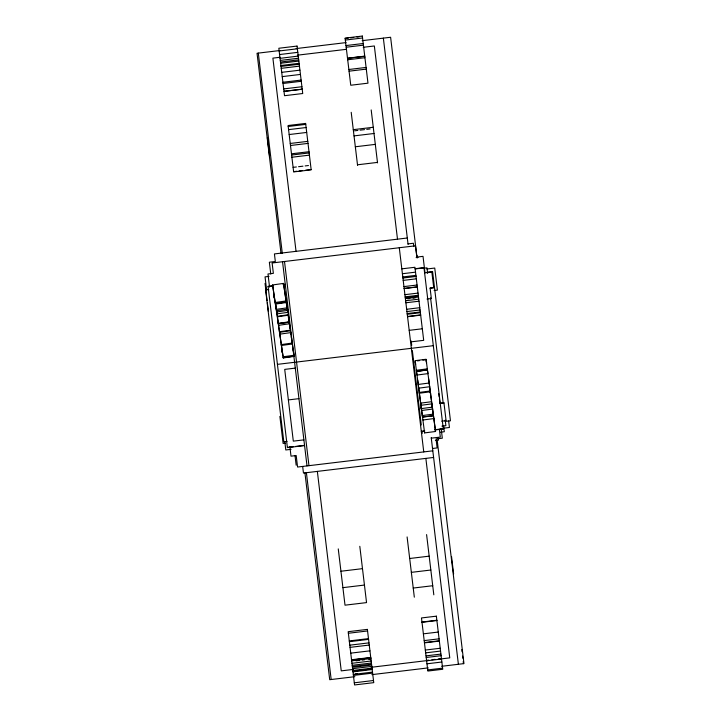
<?xml version="1.0" encoding="UTF-8"?>
<svg xmlns="http://www.w3.org/2000/svg" width="721" height="721" viewBox="0 0 721 721"><rect width="100%" height="100%" fill="white"/><g stroke="black" fill="none" stroke-linecap="round" stroke-linejoin="round"><path stroke-width="1.08" d="M421.596 410.501L421.235 407.626L421.596 410.501L432.555 409.077L432.276 407.176L421.325 408.591L417.657 380.084M432.276 407.176L430.257 391.791L419.289 393.242M272.592 284.966L283.497 283.407L287.003 306.939L286.363 302.036L275.458 303.586L276.098 308.498L272.592 284.966L283.272 357.949L294.177 356.399L294.015 355.255L283.11 356.805L283.272 357.949M275.215 302.496L286.12 300.945M275.548 304.046L286.462 302.496L287.706 311.039L287.364 307.795L276.449 309.345L276.801 312.59L275.458 303.586M276.449 309.345L276.63 310.67L287.535 309.111L287.364 307.795M293.871 354.281L292.257 343.043L281.352 344.593L281.478 345.503L279.523 332.309L278.045 321.359L278.468 323.657L289.373 322.107L287.742 310.4L276.828 311.95L276.936 312.788M276.63 310.67L277.107 313.869L288.021 312.319M278.468 323.657L277.441 316.303L288.346 314.698M277.495 316.762L288.4 315.212M278.441 323.341L289.346 321.791M278.342 323.738L289.256 322.179L288.959 319.809L289.373 322.107M278.567 325.324L289.481 323.774L289.256 322.179M279.451 331.75L290.356 330.2L289.481 323.774M279.523 332.309L290.428 330.75L290.356 330.2M279.793 334.165L290.707 332.615M281.325 344.593L281.451 345.476L292.393 343.953L290.428 330.75M283.218 357.67L290.851 356.58M417.405 360.879L419.595 360.59M422.885 360.167L425.075 359.878M416.513 371.36L427.463 369.864L427.328 368.855L416.377 370.27L416.531 371.594L427.463 369.864M418.225 384.446L429.175 383.022L428.607 378.66M418.694 388.159L429.644 386.735L429.175 383.022M419.243 392.422L430.194 390.998L429.644 386.735M420.559 403.138L431.519 401.723M420.857 405.31L431.807 403.886M422.29 415.566L433.249 414.151L433.438 415.611L422.488 417.035L421.379 408.663M435.547 431.491L426.066 359.265L415.116 360.68L424.597 432.906L435.547 431.491L433.492 415.891L422.488 417.035M422.894 419.992L433.844 418.577M345.143 38.492L348.378 38.105M350.532 37.843L353.759 37.456M356.994 37.068L359.148 36.816M345.332 40.052L362.564 37.988M279.838 50.533L257.036 53.264L281.01 253.395M296.142 48.577L346.08 42.593M362.149 40.673L390.611 37.258L416.783 255.748M279.153 50.975L297.367 48.794M345.99 45.567L363.222 43.503M279.586 54.535L297.8 52.354M346.188 47.225L363.42 45.153M279.91 57.283L272.889 58.131L296.043 251.341M297.422 55.184L346.468 49.307M363.195 47.307L374.343 45.973L397.496 239.183M280.036 58.338L298.242 56.085M280.289 60.429L298.503 58.248M280.478 62.033L298.692 59.852M280.631 63.25L298.845 61.069M280.902 65.503L299.116 63.322M347.504 58.212L364.745 56.148M281.01 66.422L299.224 64.241M347.522 58.347L364.754 56.283M347.693 59.762L364.925 57.698M281.235 68.324L299.449 66.143M281.722 72.343L299.936 70.162M282.226 76.615L300.441 74.434M348.856 69.495L366.097 67.432M349.063 71.181L366.295 69.117M282.902 82.257L301.117 80.076M283.047 83.465L301.261 81.284M283.704 88.908L301.919 86.727M302.207 89.17L283.993 91.351L302.216 89.233M288.202 126.481L305.731 124.382M288.58 129.636L306.11 127.536M289.166 134.539L306.695 132.439M353.281 129.663L373.262 127.266M354.552 130.825L357.877 130.429M360.103 130.159L364.538 129.627M366.755 129.365L370.089 128.96M290.239 143.461L307.768 141.361M354.029 135.89L374.01 133.493M290.482 145.498L308.011 143.398M291.482 153.807L309.012 151.707M355.336 146.769L375.317 144.38M291.626 155.033L309.156 152.933M291.888 157.241L309.417 155.141M293.105 167.362L296.385 166.966M298.584 166.704L302.964 166.181M305.154 165.92L308.444 165.524M293.609 171.634L296.899 171.238M299.089 170.976L302.378 170.58M305.668 170.192L311.139 169.534M357.499 164.794L377.471 162.405M407.311 238.002L274.422 253.927L275.332 261.507L269.357 262.219L270.772 274.007M408.014 243.896L413.403 243.256L413.8 246.6M416.098 257.64L418.027 257.406M269.032 276.386L265.049 276.864L266.653 290.266M401.822 268.843L414.945 267.275L423.696 340.339L410.573 341.907M273.052 285.75L268.077 286.345L287.4 447.624L304.577 445.569M283.209 284.534L285.246 284.29M415.188 268.717L423.975 267.671L443.298 428.95L435.358 429.896M268.095 286.543L272.718 285.994M283.182 284.741L285.273 284.489M415.143 268.924L424.002 267.861M424.155 268.176L426.976 267.842L427.643 273.403M426.922 268.987L434.745 268.05L437.395 290.112L434.132 290.5M268.771 289.5L265.607 289.797L283.822 441.775L287.048 441.387M402.408 273.728L415.53 272.159M427.093 272.205L432.582 271.547L450.463 420.785L445.217 421.415M402.796 276.945L415.918 275.368M402.922 278.036L416.044 276.467M403.201 280.397L416.323 278.82M403.949 286.598L417.071 285.029M404.166 288.445L417.288 286.868M404.184 288.544L417.306 286.976M433.709 287.58L430.086 288.012L431.347 298.521L426.985 299.044M430.113 288.229L433.736 287.796L431.852 272.042L424.993 272.862L423.02 256.343L416.846 257.082L415.494 245.798L272.123 262.976L273.367 273.34L267.987 273.989L269.555 287.102M404.914 294.664L418.036 293.096M405.175 296.854L418.297 295.286M405.274 297.629L418.396 296.052M405.391 298.611L418.513 297.034M407.626 298.791L409.816 298.53M413.097 298.134L415.287 297.872M405.644 300.729L418.766 299.161M405.887 302.775L419.009 301.207M406.662 309.273L419.784 307.705M406.941 311.562L420.064 309.985M407.176 313.554L420.298 311.986M407.266 314.284L420.388 312.707M407.527 316.465L420.649 314.888M407.563 316.726L420.685 315.158M409.195 330.344L422.317 328.776M277.423 364.357L433.321 345.683M295.295 368.116L284.714 369.386L293.312 441.135L303.892 439.873M288.373 399.921L298.954 398.65M439.909 403.12L443.92 402.642L446.083 420.658L441.721 421.181M443.965 403.003L439.954 403.481L439.404 398.92M285.219 443.181L283.119 443.433L279.883 416.387M441.892 426.156L445.884 425.678L445.227 420.118M443.397 428.211L449.435 427.49L448.651 420.983M287.373 447.417L293.348 446.696M295.574 446.434L304.487 445.362M421.434 431.356L424.777 430.951M434.655 429.77L443.271 428.734M421.316 431.582L424.561 431.194M291.059 449.336L285.795 449.967L284.858 442.153M440.468 432.194L444.325 431.735L443.604 425.696M431.293 438.17L440.306 437.088L439.368 429.328M435.394 440.504L438.485 440.134L438.224 437.962M432.528 448.48L437.133 447.93L436.052 438.954L442.324 438.197L441.153 428.445M432.807 450.832L297.575 467.037L296.196 455.546L291.005 456.168L289.851 446.506M433.6 457.465L303.46 473.057L302.685 466.622M409.69 558.496L429.175 556.161M340.934 571.239L362.483 568.653M411.349 572.357L430.843 570.023M342.908 587.651L364.447 585.064M413.232 588.057L432.717 585.722M421.974 622.034L436.854 620.258M422.001 622.313L436.89 620.529M348.369 633.263L367.566 630.965M349.288 640.924L368.485 638.626M349.379 641.681L368.575 639.374M423.389 633.84L438.269 632.056M349.793 645.169L368.99 642.871M350.055 647.359L369.251 645.061M424.2 640.608L439.08 638.824M424.426 642.555L439.314 640.771M424.471 642.88L439.35 641.095M350.748 653.145L369.945 650.847M425.327 650.054L440.216 648.269M351.542 659.751L370.738 657.453M351.578 660.066L370.774 657.768M351.677 660.86L370.873 658.552M355.994 660.824L359.193 660.445M362.393 660.057L364.529 659.805M368.791 659.291L370.927 659.039M425.66 652.856L440.549 651.072M351.965 663.284L371.162 660.986M426.021 655.867L440.91 654.082M352.209 665.321L371.405 663.023M426.219 657.48L441.108 655.695M352.362 666.555L371.549 664.257M352.452 667.322L371.639 665.023M352.614 668.673L371.811 666.375M426.562 660.382L428.689 660.121M431.879 659.742L435.069 659.355M438.26 658.976L441.45 658.597M353.434 669.412L341.249 670.872L317.348 471.39M371.144 667.285L427.616 660.526M440.901 658.931L449.76 657.867L425.859 458.394M426.616 660.797L441.504 659.012M352.83 670.458L372.018 668.16M352.92 671.215L372.108 668.917M352.993 671.882L372.18 669.512M426.976 663.798L441.865 662.013M355.408 673.973L357.544 673.711M353.299 674.414L372.496 672.107M353.416 675.415L372.613 673.117M354.858 676.686L329.704 679.696L304.929 472.859M371.874 674.64L428.256 667.889M441.649 666.285L463.963 663.608L437.205 440.288M427.715 669.935L442.595 668.151M354.308 682.805L373.496 680.507M286.363 302.036L286.462 302.496M294.177 356.399L293.195 349.802M430.257 391.791L430.581 394.045L430.194 390.998M282.965 355.832L281.451 345.476M287.535 309.111L287.841 311.238L287.742 310.4M287.03 307.786L283.497 283.407M287.346 310.012L287.67 312.229M287.994 314.455L288.481 317.79M288.806 320.016L290.103 328.911M290.428 331.128L290.914 334.463M291.239 336.689L291.563 338.915M292.239 343.043L292.356 343.926M277.107 313.869L277.441 316.303M426.291 360.924L426.562 362.969L426.165 359.743M427.607 371.117L427.95 373.622L416.99 375.046L416.657 372.532M415.332 362.339L415.611 364.384L415.215 361.158M433.249 414.151L432.185 406.202L432.555 409.077M430.572 297.854L443.226 403.445M438.774 393.666L439.17 396.956M417.08 255.712L417.342 257.92M451.526 556.468L453.617 573.898M461.791 649.567L462.044 651.739M462.567 656.074L462.828 658.246M463.215 661.499L463.477 663.671M383.356 38.132L408.068 244.356M431.212 437.521L458.385 664.275M424.408 431.32L424.597 432.906M411.204 340.979L411.718 345.269M412.358 350.631L421.271 424.966M422.01 431.203L422.263 433.276M399.29 247.736L423.759 451.914M426.589 534.594L433.817 594.843M371.189 109.925L377.534 162.91M407.104 536.929L414.323 597.177M351.208 112.314L357.553 165.307M359.806 546.311L366.547 602.603L345.008 605.18L338.257 548.897M284.507 261.489L308.967 465.667M258.307 53.111L282.29 253.242M282.542 261.723L307.011 465.901M267.347 137.711L269.537 155.934M306.398 472.688L331.173 679.524M294.997 455.465L296.16 465.225M281.821 350.505L282.091 352.74M273.674 295.772L273.935 297.926M265.04 283.407L267.103 300.648M267.365 302.802L268.392 311.418M362.33 36.05L345.098 38.114L350.748 85.24L367.98 83.176L362.33 36.05M297.043 46.072L278.829 48.253L284.516 95.704L302.73 93.523L297.043 46.072M305.623 123.426L288.094 125.526L293.645 171.922L311.175 169.823L305.623 123.426M436.367 616.167L421.479 617.951L427.841 671.053L442.73 669.268L436.367 616.167M367.377 629.388L348.18 631.686L354.561 684.95L373.757 682.652L367.377 629.388M420.803 404.562L420.731 404.084L420.884 405.436L420.803 404.562"/></g></svg>
